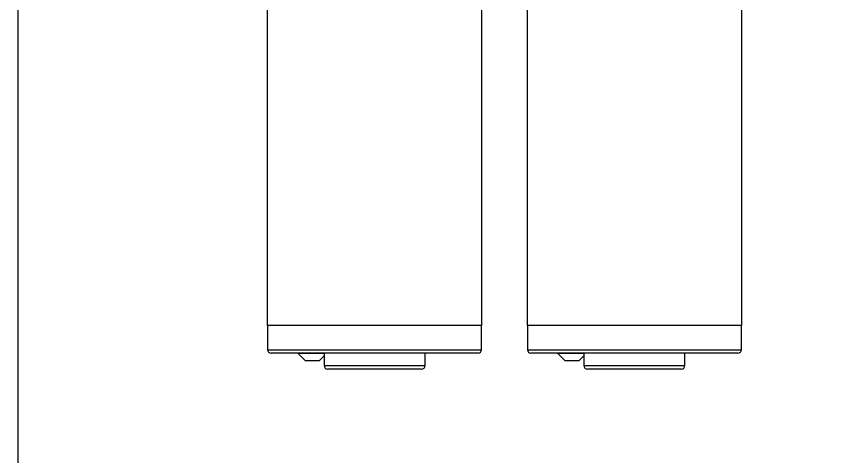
# Model space of a CAD drawing. Header units: inches. Extents: x 0 to 11, y 0 to 8.4.
# Drawn here: x 3.659 to 4.45, y 5.886 to 6.318 of the extents above; entities that cross this region are included whole.
import ezdxf

# ---------------------------------------------------------------- set-up
doc = ezdxf.new("R2010")
doc.units = ezdxf.units.IN
doc.header["$MEASUREMENT"] = 0
doc.layers.add('OBJ', color=50, linetype='Continuous')

msp = doc.modelspace()

# ---------------------------------------------------------------- linework, layer by layer
at = {"color": 7, "linetype": 'Continuous', "lineweight": 25}
for p, q in [((3.66023604, 6.48139419), (3.66023604, 4.96056086)), ((3.90409687, 6.33689419), (3.90409687, 6.01489419)), ((4.11409687, 6.01489419), (4.11409687, 6.33689419)), ((4.15826268, 6.33689419), (4.15826268, 6.01489419)), ((4.36826268, 6.01489419), (4.36826268, 6.33689419)), ((4.00882462, 6.01489419), (3.90409687, 6.01489419)), ((3.90451354, 6.01489419), (3.90451354, 5.99117503)), ((4.11409687, 6.01489419), (4.00882462, 6.01489419)), ((4.1136802, 5.99117503), (4.1136802, 6.01489419)), ((4.26299043, 6.01489419), (4.15826268, 6.01489419)), ((4.15867935, 6.01489419), (4.15867935, 5.99117503)), ((4.36826268, 6.01489419), (4.26299043, 6.01489419)), ((4.36784601, 5.99117503), (4.36784601, 6.01489419)), ((3.90451354, 5.99117503), (4.0088257, 5.99117503)), ((4.00883421, 5.98789419), (3.90779438, 5.98789419)), ((3.93397886, 5.98789419), (3.93397886, 5.98773704)), ((3.93397886, 5.98773704), (3.94119671, 5.98051919)), ((3.93397886, 5.98773704), (3.95976354, 5.98773704)), ((3.95976354, 5.98789419), (3.95976354, 5.97555003)), ((4.0088257, 5.99117503), (4.1136802, 5.99117503)), ((4.11039936, 5.98789419), (4.00883421, 5.98789419)), ((4.0584302, 5.97555003), (4.0584302, 5.98789419)), ((4.15867935, 5.99117503), (4.26299151, 5.99117503)), ((4.26300002, 5.98789419), (4.16196019, 5.98789419)), ((4.18814467, 5.98789419), (4.18814467, 5.98773704)), ((4.18814467, 5.98773704), (4.19536252, 5.98051919)), ((4.18814467, 5.98773704), (4.21392935, 5.98773704)), ((4.21392935, 5.98789419), (4.21392935, 5.97555003)), ((4.26299151, 5.99117503), (4.36784601, 5.99117503)), ((4.36456517, 5.98789419), (4.26300002, 5.98789419)), ((4.31259601, 5.97555003), (4.31259601, 5.98789419)), ((3.94119671, 5.98051919), (3.95509435, 5.98051919)), ((3.95509435, 5.98051919), (3.95976354, 5.98518838)), ((4.19536252, 5.98051919), (4.20926016, 5.98051919)), ((4.20926016, 5.98051919), (4.21392935, 5.98518838)), ((3.95976354, 5.97555003), (4.00896895, 5.97555003)), ((4.00897746, 5.97226919), (3.96304438, 5.97226919)), ((4.00896895, 5.97555003), (4.0584302, 5.97555003)), ((4.05514936, 5.97226919), (4.00897746, 5.97226919)), ((4.21392935, 5.97555003), (4.26313477, 5.97555003)), ((4.26314327, 5.97226919), (4.21721019, 5.97226919)), ((4.26313477, 5.97555003), (4.31259601, 5.97555003)), ((4.30931517, 5.97226919), (4.26314327, 5.97226919))]:
    msp.add_line(p, q, dxfattribs=at)
for centre, start, end in [((3.90779438, 5.99117503), 180, 270), ((4.11039936, 5.99117503), 270, 0), ((4.16196019, 5.99117503), 180, 270), ((4.36456517, 5.99117503), 270, 0), ((3.96304438, 5.97555003), 180, 270), ((4.05514936, 5.97555003), 270, 0), ((4.21721019, 5.97555003), 180, 270), ((4.30931517, 5.97555003), 270, 0)]:
    msp.add_arc(centre, 0.00328084, start, end, dxfattribs=at)
at = {"layer": 'OBJ'}
msp.add_circle((4.13617956, 5.72097753), 1.35416667, dxfattribs=at)

doc.saveas('drawing.dxf')
